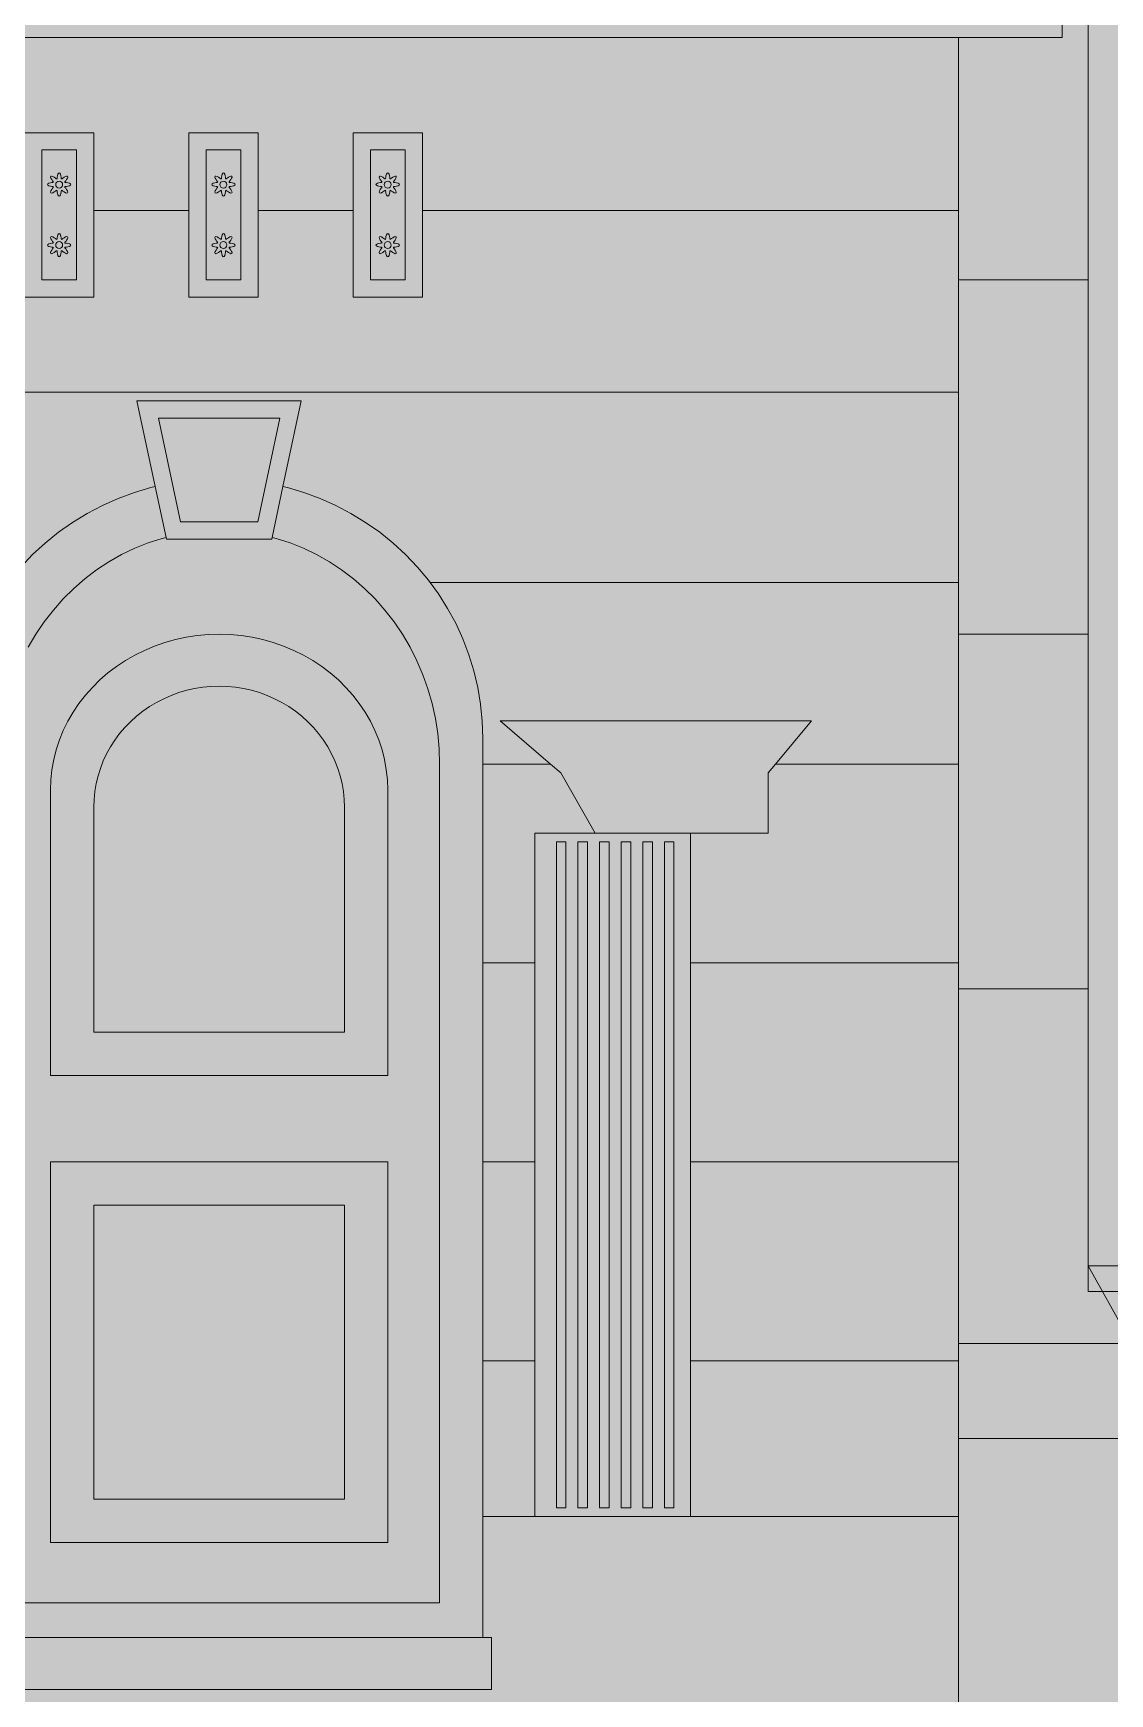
# Model space of a CAD drawing. Header units: millimetres. Extents: x -2412 to 16214, y -1176 to 12021.
# Drawn here: x 3359 to 5260, y 344 to 3275 of the extents above; entities that cross this region are included whole.
import ezdxf

# ---------------------------------------------------------------- set-up
doc = ezdxf.new("R2010")
doc.units = ezdxf.units.MM
for name, color, linetype, lineweight, true_color in [('00_WHITE_BACKGROUND', 7, 'Continuous', 18, 0xffffff), ('01_STRUCTURE', 7, 'Continuous', 18, 0x000000), ('02_CORNICES', 7, 'Continuous', 18, 0x000000), ('03_FRAMES_DOORS', 7, 'Continuous', 18, 0x000000), ('04_GLAZING_SHUTTERS', 7, 'Continuous', 18, 0x000000), ('05_STONE_JOINTS', 7, 'Continuous', 18, 0x000000), ('06_ORNAMENT', 7, 'Continuous', 18, 0x000000), ('08_STEPS', 7, 'Continuous', 18, 0x000000)]:
    doc.layers.add(name, color=color, linetype=linetype, lineweight=lineweight, true_color=true_color)

msp = doc.modelspace()

# ---------------------------------------------------------------- linework, layer by layer
at = {"layer": '00_WHITE_BACKGROUND', "lineweight": 18, "true_color": 0xffffff}
msp.add_solid([(-2412.2137, -1175.5725), (16213.7405, -1175.5725), (-2412.2137, 12015.2672), (16213.7405, 12015.2672)], dxfattribs=at)
at = {"layer": '01_STRUCTURE', "color": 7, "lineweight": 18, "true_color": 0x000000}
for points in [[(4992.3664, 3267.1756), (961.8321, 3267.1756)], [(5175.5725, 3267.1756), (4992.3664, 3267.1756)], [(4992.3664, 3267.1756), (4992.3664, 2961.8321), (4992.3664, 2839.6947)], [(6122.1374, 2839.6947), (6122.1374, 2213.7405), (6122.1374, 1587.7863), (6122.1374, 1099.2366), (6122.1374, 1053.4351), (6096.687, 1053.4351), (5246.8244, 1053.4351), (5221.374, 1053.4351), (5221.374, 1099.2366), (5221.374, 1587.7863), (5221.374, 2213.7405), (5221.374, 2839.6947)], [(3574.3053, 2474.7328), (3541.9847, 2625.9542)], [(4056.4427, 2309.3588), (4037.1145, 2332.5191), (4016.2901, 2354.3969), (3994.0458, 2374.8855), (3970.4885, 2393.9084), (3945.7252, 2411.3588), (3919.8473, 2427.1908), (3892.9771, 2441.313), (3865.2214, 2453.6794), (3836.7023, 2464.2443), (3807.542, 2472.9466), (3799.7405, 2474.7328), (3832.0611, 2625.9542)], [(3566.5038, 2472.9466), (3537.3435, 2464.2443), (3508.8244, 2453.6794)], [(4183.2061, 2061.0687), (4732.8244, 2061.0687)], [(4290.0763, 1969.4656), (4351.145, 1862.5954), (4244.2748, 1862.5954), (4244.2748, 1633.5878)], [(4519.084, 656.4885), (4519.084, 931.2977), (4519.084, 1282.4427), (4519.084, 1633.5878), (4519.084, 1862.5954), (4656.4885, 1862.5954), (4656.4885, 1969.4656)], [(4992.3664, 1984.7328), (4992.3664, 1633.5878), (4992.3664, 1587.7863), (4992.3664, 1282.4427), (4992.3664, 961.8321), (4992.3664, 931.2977), (4992.3664, 793.8931), (4992.3664, 656.4885)], [(4244.2748, 1282.4427), (4244.2748, 931.2977), (4244.2748, 656.4885)]]:
    msp.add_lwpolyline(points, dxfattribs=at)
for points in [[(3343.5115, 3099.2366), (3465.6489, 3099.2366), (3465.6489, 2961.8321), (3465.6489, 2809.1603), (3343.5115, 2809.1603), (3343.5115, 2961.8321)], [(3633.5878, 3099.2366), (3755.7252, 3099.2366), (3755.7252, 2961.8321), (3755.7252, 2809.1603), (3633.5878, 2809.1603), (3633.5878, 2961.8321)], [(3923.6641, 3099.2366), (4045.8015, 3099.2366), (4045.8015, 2961.8321), (4045.8015, 2809.1603), (3923.6641, 2809.1603), (3923.6641, 2961.8321)]]:
    msp.add_lwpolyline(points, close=True, dxfattribs=at)
at = {"layer": '02_CORNICES', "color": 7, "lineweight": 18, "true_color": 0x000000}
for points in [[(3541.9847, 2625.9542), (3832.0611, 2625.9542)], [(3593.5573, 2384.7023), (3574.3053, 2474.7328)], [(3799.7405, 2474.7328), (3780.4885, 2384.7023)], [(3779.8473, 2381.6794), (3594.1985, 2381.6794)], [(4519.084, 1862.5954), (4351.145, 1862.5954)]]:
    msp.add_lwpolyline(points, dxfattribs=at)
msp.add_lwpolyline([(3579.7405, 2595.4198), (3618.9008, 2412.2137), (3755.145, 2412.2137), (3794.3053, 2595.4198)], close=True, dxfattribs=at)
at = {"layer": '03_FRAMES_DOORS', "color": 7, "lineweight": 18, "true_color": 0x000000}
for points in [[(3574.3053, 2474.7328), (3566.5038, 2472.9466)], [(3508.8244, 2453.6794), (3481.0687, 2441.313), (3454.1985, 2427.1908), (3428.3206, 2411.3588), (3403.5573, 2393.9084), (3380, 2374.8855), (3357.7557, 2354.3969), (3336.9313, 2332.5191), (3317.6031, 2309.3588)], [(3297.7099, 503.8168), (4076.3359, 503.8168), (4076.3359, 1984.7328), (4075.4962, 2011.6947), (4073.0076, 2038.5344), (4068.855, 2065.145), (4063.0687, 2091.4198), (4055.6794, 2117.2366), (4046.7023, 2142.4733), (4036.1832, 2167.0534), (4024.1832, 2190.8397), (4010.7176, 2213.7405), (3995.8931, 2235.6794), (3979.7252, 2256.5191), (3962.3053, 2276.2137), (3943.7099, 2294.6565), (3924.0153, 2311.771), (3903.313, 2327.4809), (3881.6794, 2341.7252), (3859.2061, 2354.4427), (3836, 2365.5725), (3812.1679, 2375.0687), (3787.7863, 2382.9008), (3780.4885, 2384.7023), (3779.8473, 2381.6794)], [(3594.1985, 2381.6794), (3593.5573, 2384.7023), (3586.2595, 2382.9008), (3561.8779, 2375.0687), (3538.0458, 2365.5725), (3514.8397, 2354.4427), (3492.3664, 2341.7252), (3470.7328, 2327.4809), (3450.0305, 2311.771), (3430.3359, 2294.6565), (3411.7405, 2276.2137), (3394.3206, 2256.5191), (3378.1527, 2235.6794), (3363.3282, 2213.7405), (3349.8626, 2190.8397)], [(4117.2214, 2205.8015), (4104.6565, 2233.1145)], [(5297.7099, 961.8321), (5246.8244, 1053.4351), (5221.374, 1099.2366), (6122.1374, 1099.2366), (6096.687, 1053.4351), (6045.8015, 961.8321)]]:
    msp.add_lwpolyline(points, dxfattribs=at)
for points in [[(3389.313, 1938.9313), (3389.9542, 1956.9008), (3391.8626, 1974.7939), (3395.0382, 1992.5496), (3399.4504, 2010.0611), (3405.1145, 2027.2672), (3411.9695, 2044.0916), (3420.0153, 2060.4733), (3429.2061, 2076.3359), (3439.4809, 2091.6031), (3450.8397, 2106.229), (3463.1908, 2120.1221), (3476.5038, 2133.2519), (3490.7328, 2145.542), (3505.7863, 2156.9466), (3521.6183, 2167.4198), (3538.1679, 2176.916), (3555.3435, 2185.4046), (3573.0992, 2192.8244), (3591.3282, 2199.1603), (3609.9695, 2204.3817), (3628.9466, 2208.458), (3648.1679, 2211.3893), (3667.5573, 2213.145), (3687.0229, 2213.7405), (3706.4885, 2213.145), (3725.8779, 2211.3893), (3745.0992, 2208.458), (3764.0763, 2204.3817), (3782.7176, 2199.1603), (3800.9466, 2192.8244), (3818.7023, 2185.4046), (3835.8779, 2176.916), (3852.4275, 2167.4198), (3868.2595, 2156.9466), (3883.313, 2145.542), (3897.542, 2133.2519), (3910.855, 2120.1221), (3923.2061, 2106.229), (3934.5649, 2091.6031), (3944.855, 2076.3359), (3954.0305, 2060.4733), (3962.0763, 2044.0916), (3968.9313, 2027.2672), (3974.5954, 2010.0611), (3979.0076, 1992.5496), (3982.1832, 1974.7939), (3984.0916, 1956.9008), (3984.7328, 1938.9313), (3984.7328, 1435.1145), (3389.313, 1435.1145)], [(3465.6489, 1908.3969), (3466.1221, 1922.3817), (3467.542, 1936.2901), (3469.9084, 1950.0916), (3473.1908, 1963.7099), (3477.4046, 1977.0992), (3482.5038, 1990.1985), (3488.4733, 2002.9313), (3495.313, 2015.2672), (3502.9618, 2027.145), (3511.3893, 2038.5191), (3520.5802, 2049.3282), (3530.4885, 2059.5267), (3541.0534, 2069.0992), (3552.2595, 2077.9695), (3564.0305, 2086.1221), (3576.3359, 2093.4962), (3589.1145, 2100.0916), (3602.3053, 2105.8626), (3615.8626, 2110.7939), (3629.7252, 2114.855), (3643.8321, 2118.0305), (3658.1221, 2120.3053), (3672.5496, 2121.6794), (3687.0229, 2122.1374), (3701.4962, 2121.6794), (3715.9237, 2120.3053), (3730.2137, 2118.0305), (3744.3206, 2114.855), (3758.1832, 2110.7939), (3771.7405, 2105.8626), (3784.9313, 2100.0916), (3797.7099, 2093.4962), (3810.0153, 2086.1221), (3821.7863, 2077.9695), (3832.9924, 2069.0992), (3843.5573, 2059.5267), (3853.4656, 2049.3282), (3862.6565, 2038.5191), (3871.084, 2027.145), (3878.7328, 2015.2672), (3885.5725, 2002.9313), (3891.542, 1990.1985), (3896.6412, 1977.0992), (3900.855, 1963.7099), (3904.1374, 1950.0916), (3906.5038, 1936.2901), (3907.9237, 1922.3817), (3908.3969, 1908.3969), (3908.3969, 1511.4504), (3465.6489, 1511.4504)], [(4282.4427, 1847.3282), (4299.2366, 1847.3282), (4299.2366, 671.7557), (4282.4427, 671.7557)], [(4320.6107, 1847.3282), (4337.4046, 1847.3282), (4337.4046, 671.7557), (4320.6107, 671.7557)], [(4358.7786, 1847.3282), (4375.5725, 1847.3282), (4375.5725, 671.7557), (4358.7786, 671.7557)], [(4396.9466, 1847.3282), (4413.7405, 1847.3282), (4413.7405, 671.7557), (4396.9466, 671.7557)], [(4435.1145, 1847.3282), (4451.9084, 1847.3282), (4451.9084, 671.7557), (4435.1145, 671.7557)], [(4473.2824, 1847.3282), (4490.0763, 1847.3282), (4490.0763, 671.7557), (4473.2824, 671.7557)], [(3389.313, 1282.4427), (3984.7328, 1282.4427), (3984.7328, 610.687), (3389.313, 610.687)], [(3465.6489, 1206.1069), (3908.3969, 1206.1069), (3908.3969, 687.0229), (3465.6489, 687.0229)]]:
    msp.add_lwpolyline(points, close=True, dxfattribs=at)
at = {"layer": '04_GLAZING_SHUTTERS', "color": 7, "lineweight": 18, "true_color": 0x000000}
for points in [[(3374.0458, 3068.7023), (3435.1145, 3068.7023), (3435.1145, 2839.6947), (3374.0458, 2839.6947)], [(3664.1221, 3068.7023), (3725.1908, 3068.7023), (3725.1908, 2839.6947), (3664.1221, 2839.6947)], [(3954.1985, 3068.7023), (4015.2672, 3068.7023), (4015.2672, 2839.6947), (3954.1985, 2839.6947)]]:
    msp.add_lwpolyline(points, close=True, dxfattribs=at)
at = {"layer": '05_STONE_JOINTS', "color": 7, "lineweight": 18, "true_color": 0x000000}
for points in [[(4992.3664, 2641.2214), (4992.3664, 2839.6947), (5221.374, 2839.6947), (5221.374, 3465.6489), (5175.5725, 3465.6489), (5175.5725, 3267.1756)], [(3465.6489, 2961.8321), (3633.5878, 2961.8321)], [(3755.7252, 2961.8321), (3923.6641, 2961.8321)], [(4045.8015, 2961.8321), (4992.3664, 2961.8321)], [(961.8321, 2641.2214), (4992.3664, 2641.2214)], [(4992.3664, 2641.2214), (4992.3664, 2305.3435)], [(4059.374, 2305.3435), (4056.4427, 2309.3588)], [(4059.374, 2305.3435), (4992.3664, 2305.3435)], [(4104.6565, 2233.1145), (4090.2901, 2259.542), (4074.1985, 2284.9924), (4059.374, 2305.3435)], [(4992.3664, 2305.3435), (4992.3664, 2213.7405)], [(4152.6718, 1984.7328), (4152.6718, 2030.5344), (4151.6794, 2060.4885), (4148.687, 2090.3206), (4143.7252, 2119.8931), (4136.8092, 2149.084), (4127.9542, 2177.7557), (4117.2214, 2205.8015)], [(4669.2061, 1984.7328), (4992.3664, 1984.7328), (4992.3664, 2213.7405)], [(4992.3664, 2213.7405), (5221.374, 2213.7405)], [(4272.2595, 1984.7328), (4183.2061, 2061.0687)], [(4732.8244, 2061.0687), (4669.2061, 1984.7328)], [(4152.6718, 1984.7328), (4272.2595, 1984.7328)], [(4152.6718, 1633.5878), (4152.6718, 1984.7328)], [(4290.0763, 1969.4656), (4272.2595, 1984.7328)], [(4669.2061, 1984.7328), (4656.4885, 1969.4656)], [(4152.6718, 1633.5878), (4244.2748, 1633.5878), (4244.2748, 1282.4427), (4152.6718, 1282.4427)], [(4152.6718, 1282.4427), (4152.6718, 1633.5878)], [(4519.084, 1633.5878), (4992.3664, 1633.5878)], [(4992.3664, 1587.7863), (5221.374, 1587.7863)], [(4152.6718, 931.2977), (4152.6718, 1282.4427)], [(4519.084, 1282.4427), (4992.3664, 1282.4427)], [(4992.3664, 961.8321), (5297.7099, 961.8321), (6045.8015, 961.8321), (6335.8779, 961.8321), (7404.5802, 961.8321), (7694.6565, 961.8321)], [(4152.6718, 931.2977), (4244.2748, 931.2977)], [(4152.6718, 656.4885), (4152.6718, 931.2977)], [(4519.084, 931.2977), (4992.3664, 931.2977)], [(4992.3664, 793.8931), (8473.2824, 793.8931)], [(4152.6718, 656.4885), (4244.2748, 656.4885), (4519.084, 656.4885), (4992.3664, 656.4885), (4992.3664, 0), (961.8321, 0), (961.8321, 656.4885)], [(3221.374, 442.7481), (4152.6718, 442.7481), (4152.6718, 656.4885)]]:
    msp.add_lwpolyline(points, dxfattribs=at)
at = {"layer": '06_ORNAMENT', "color": 7, "lineweight": 18, "true_color": 0x000000}
for points in [[(3383.8168, 3007.6336), (3384.5344, 3006.3206), (3386.458, 3005.2519), (3389.0992, 3004.5496), (3391.7405, 3004.1985), (3393.7252, 3003.9542), (3394.6107, 3003.4962), (3394.3053, 3002.5649), (3393.0687, 3000.9924), (3391.4656, 2998.8702), (3390.0916, 2996.5038), (3389.4656, 2994.3817), (3389.8931, 2992.9466), (3391.3282, 2992.5191), (3393.4504, 2993.145), (3395.8168, 2994.5191), (3397.9389, 2996.1221), (3399.5115, 2997.3588), (3400.4427, 2997.6641), (3400.9008, 2996.7786), (3401.145, 2994.7939), (3401.4962, 2992.1527), (3402.1985, 2989.5115), (3403.2672, 2987.5878), (3404.5802, 2986.8702), (3405.8931, 2987.5878), (3406.9618, 2989.5115), (3407.6641, 2992.1527), (3408.0153, 2994.7939), (3408.2595, 2996.7786), (3408.7176, 2997.6641), (3409.6489, 2997.3588), (3411.2214, 2996.1221), (3413.3435, 2994.5191), (3415.7099, 2993.145), (3417.8321, 2992.5191), (3419.2672, 2992.9466), (3419.6947, 2994.3817), (3419.0687, 2996.5038), (3417.6947, 2998.8702), (3416.0916, 3000.9924), (3414.855, 3002.5649), (3414.5496, 3003.4962), (3415.4351, 3003.9542), (3417.4198, 3004.1985), (3420.0611, 3004.5496), (3422.7023, 3005.2519), (3424.626, 3006.3206), (3425.3435, 3007.6336), (3424.626, 3008.9466), (3422.7023, 3010.0153), (3420.0611, 3010.7176), (3417.4198, 3011.0687), (3415.4351, 3011.313), (3414.5496, 3011.771), (3414.855, 3012.7023), (3416.0916, 3014.2748), (3417.6947, 3016.3969), (3419.0687, 3018.7634), (3419.6947, 3020.8855), (3419.2672, 3022.3206), (3417.8321, 3022.7481), (3415.7099, 3022.1221), (3413.3435, 3020.7481), (3411.2214, 3019.145), (3409.6489, 3017.9084), (3408.7176, 3017.6031), (3408.2595, 3018.4885), (3408.0153, 3020.4733), (3407.6641, 3023.1145), (3406.9618, 3025.7557), (3405.8931, 3027.6794), (3404.5802, 3028.3969), (3403.2672, 3027.6794), (3402.1985, 3025.7557), (3401.4962, 3023.1145), (3401.145, 3020.4733), (3400.9008, 3018.4885), (3400.4427, 3017.6031), (3399.5115, 3017.9084), (3397.9389, 3019.145), (3395.8168, 3020.7481), (3393.4504, 3022.1221), (3391.3282, 3022.7481), (3389.8931, 3022.3206), (3389.4656, 3020.8855), (3390.0916, 3018.7634), (3391.4656, 3016.3969), (3393.0687, 3014.2748), (3394.3053, 3012.7023), (3394.6107, 3011.771), (3393.7252, 3011.313), (3391.7405, 3011.0687), (3389.0992, 3010.7176), (3386.458, 3010.0153), (3384.5344, 3008.9466)], [(3673.8931, 3007.6336), (3674.6107, 3006.3206), (3676.5344, 3005.2519), (3679.1756, 3004.5496), (3681.8168, 3004.1985), (3683.8015, 3003.9542), (3684.687, 3003.4962), (3684.3817, 3002.5649), (3683.145, 3000.9924), (3681.542, 2998.8702), (3680.1679, 2996.5038), (3679.542, 2994.3817), (3679.9695, 2992.9466), (3681.4046, 2992.5191), (3683.5267, 2993.145), (3685.8931, 2994.5191), (3688.0153, 2996.1221), (3689.5878, 2997.3588), (3690.5191, 2997.6641), (3690.9771, 2996.7786), (3691.2214, 2994.7939), (3691.5725, 2992.1527), (3692.2748, 2989.5115), (3693.3435, 2987.5878), (3694.6565, 2986.8702), (3695.9695, 2987.5878), (3697.0382, 2989.5115), (3697.7405, 2992.1527), (3698.0916, 2994.7939), (3698.3359, 2996.7786), (3698.7939, 2997.6641), (3699.7252, 2997.3588), (3701.2977, 2996.1221), (3703.4198, 2994.5191), (3705.7863, 2993.145), (3707.9084, 2992.5191), (3709.3435, 2992.9466), (3709.771, 2994.3817), (3709.145, 2996.5038), (3707.771, 2998.8702), (3706.1679, 3000.9924), (3704.9313, 3002.5649), (3704.626, 3003.4962), (3705.5115, 3003.9542), (3707.4962, 3004.1985), (3710.1374, 3004.5496), (3712.7786, 3005.2519), (3714.7023, 3006.3206), (3715.4198, 3007.6336), (3714.7023, 3008.9466), (3712.7786, 3010.0153), (3710.1374, 3010.7176), (3707.4962, 3011.0687), (3705.5115, 3011.313), (3704.626, 3011.771), (3704.9313, 3012.7023), (3706.1679, 3014.2748), (3707.771, 3016.3969), (3709.145, 3018.7634), (3709.771, 3020.8855), (3709.3435, 3022.3206), (3707.9084, 3022.7481), (3705.7863, 3022.1221), (3703.4198, 3020.7481), (3701.2977, 3019.145), (3699.7252, 3017.9084), (3698.7939, 3017.6031), (3698.3359, 3018.4885), (3698.0916, 3020.4733), (3697.7405, 3023.1145), (3697.0382, 3025.7557), (3695.9695, 3027.6794), (3694.6565, 3028.3969), (3693.3435, 3027.6794), (3692.2748, 3025.7557), (3691.5725, 3023.1145), (3691.2214, 3020.4733), (3690.9771, 3018.4885), (3690.5191, 3017.6031), (3689.5878, 3017.9084), (3688.0153, 3019.145), (3685.8931, 3020.7481), (3683.5267, 3022.1221), (3681.4046, 3022.7481), (3679.9695, 3022.3206), (3679.542, 3020.8855), (3680.1679, 3018.7634), (3681.542, 3016.3969), (3683.145, 3014.2748), (3684.3817, 3012.7023), (3684.687, 3011.771), (3683.8015, 3011.313), (3681.8168, 3011.0687), (3679.1756, 3010.7176), (3676.5344, 3010.0153), (3674.6107, 3008.9466)], [(3963.9695, 3007.6336), (3964.687, 3006.3206), (3966.6107, 3005.2519), (3969.2519, 3004.5496), (3971.8931, 3004.1985), (3973.8779, 3003.9542), (3974.7634, 3003.4962), (3974.458, 3002.5649), (3973.2214, 3000.9924), (3971.6183, 2998.8702), (3970.2443, 2996.5038), (3969.6183, 2994.3817), (3970.0458, 2992.9466), (3971.4809, 2992.5191), (3973.6031, 2993.145), (3975.9695, 2994.5191), (3978.0916, 2996.1221), (3979.6641, 2997.3588), (3980.5954, 2997.6641), (3981.0534, 2996.7786), (3981.2977, 2994.7939), (3981.6489, 2992.1527), (3982.3511, 2989.5115), (3983.4198, 2987.5878), (3984.7328, 2986.8702), (3986.0458, 2987.5878), (3987.1145, 2989.5115), (3987.8168, 2992.1527), (3988.1679, 2994.7939), (3988.4122, 2996.7786), (3988.8702, 2997.6641), (3989.8015, 2997.3588), (3991.374, 2996.1221), (3993.4962, 2994.5191), (3995.8626, 2993.145), (3997.9847, 2992.5191), (3999.4198, 2992.9466), (3999.8473, 2994.3817), (3999.2214, 2996.5038), (3997.8473, 2998.8702), (3996.2443, 3000.9924), (3995.0076, 3002.5649), (3994.7023, 3003.4962), (3995.5878, 3003.9542), (3997.5725, 3004.1985), (4000.2137, 3004.5496), (4002.855, 3005.2519), (4004.7786, 3006.3206), (4005.4962, 3007.6336), (4004.7786, 3008.9466), (4002.855, 3010.0153), (4000.2137, 3010.7176), (3997.5725, 3011.0687), (3995.5878, 3011.313), (3994.7023, 3011.771), (3995.0076, 3012.7023), (3996.2443, 3014.2748), (3997.8473, 3016.3969), (3999.2214, 3018.7634), (3999.8473, 3020.8855), (3999.4198, 3022.3206), (3997.9847, 3022.7481), (3995.8626, 3022.1221), (3993.4962, 3020.7481), (3991.374, 3019.145), (3989.8015, 3017.9084), (3988.8702, 3017.6031), (3988.4122, 3018.4885), (3988.1679, 3020.4733), (3987.8168, 3023.1145), (3987.1145, 3025.7557), (3986.0458, 3027.6794), (3984.7328, 3028.3969), (3983.4198, 3027.6794), (3982.3511, 3025.7557), (3981.6489, 3023.1145), (3981.2977, 3020.4733), (3981.0534, 3018.4885), (3980.5954, 3017.6031), (3979.6641, 3017.9084), (3978.0916, 3019.145), (3975.9695, 3020.7481), (3973.6031, 3022.1221), (3971.4809, 3022.7481), (3970.0458, 3022.3206), (3969.6183, 3020.8855), (3970.2443, 3018.7634), (3971.6183, 3016.3969), (3973.2214, 3014.2748), (3974.458, 3012.7023), (3974.7634, 3011.771), (3973.8779, 3011.313), (3971.8931, 3011.0687), (3969.2519, 3010.7176), (3966.6107, 3010.0153), (3964.687, 3008.9466)], [(3398.4733, 3007.6336), (3398.9313, 3005.2977), (3400.2595, 3003.313), (3402.2443, 3001.9847), (3404.5802, 3001.5267), (3406.916, 3001.9847), (3408.9008, 3003.313), (3410.229, 3005.2977), (3410.687, 3007.6336), (3410.229, 3009.9695), (3408.9008, 3011.9542), (3406.916, 3013.2824), (3404.5802, 3013.7405), (3402.2443, 3013.2824), (3400.2595, 3011.9542), (3398.9313, 3009.9695)], [(3688.5496, 3007.6336), (3689.0076, 3005.2977), (3690.3359, 3003.313), (3692.3206, 3001.9847), (3694.6565, 3001.5267), (3696.9924, 3001.9847), (3698.9771, 3003.313), (3700.3053, 3005.2977), (3700.7634, 3007.6336), (3700.3053, 3009.9695), (3698.9771, 3011.9542), (3696.9924, 3013.2824), (3694.6565, 3013.7405), (3692.3206, 3013.2824), (3690.3359, 3011.9542), (3689.0076, 3009.9695)], [(3978.626, 3007.6336), (3979.084, 3005.2977), (3980.4122, 3003.313), (3982.3969, 3001.9847), (3984.7328, 3001.5267), (3987.0687, 3001.9847), (3989.0534, 3003.313), (3990.3817, 3005.2977), (3990.8397, 3007.6336), (3990.3817, 3009.9695), (3989.0534, 3011.9542), (3987.0687, 3013.2824), (3984.7328, 3013.7405), (3982.3969, 3013.2824), (3980.4122, 3011.9542), (3979.084, 3009.9695)], [(3383.8168, 2900.7634), (3384.5344, 2899.4504), (3386.458, 2898.3817), (3389.0992, 2897.6794), (3391.7405, 2897.3282), (3393.7252, 2897.084), (3394.6107, 2896.626), (3394.3053, 2895.6947), (3393.0687, 2894.1221), (3391.4656, 2892), (3390.0916, 2889.6336), (3389.4656, 2887.5115), (3389.8931, 2886.0763), (3391.3282, 2885.6489), (3393.4504, 2886.2748), (3395.8168, 2887.6489), (3397.9389, 2889.2519), (3399.5115, 2890.4885), (3400.4427, 2890.7939), (3400.9008, 2889.9084), (3401.145, 2887.9237), (3401.4962, 2885.2824), (3402.1985, 2882.6412), (3403.2672, 2880.7176), (3404.5802, 2880), (3405.8931, 2880.7176), (3406.9618, 2882.6412), (3407.6641, 2885.2824), (3408.0153, 2887.9237), (3408.2595, 2889.9084), (3408.7176, 2890.7939), (3409.6489, 2890.4885), (3411.2214, 2889.2519), (3413.3435, 2887.6489), (3415.7099, 2886.2748), (3417.8321, 2885.6489), (3419.2672, 2886.0763), (3419.6947, 2887.5115), (3419.0687, 2889.6336), (3417.6947, 2892), (3416.0916, 2894.1221), (3414.855, 2895.6947), (3414.5496, 2896.626), (3415.4351, 2897.084), (3417.4198, 2897.3282), (3420.0611, 2897.6794), (3422.7023, 2898.3817), (3424.626, 2899.4504), (3425.3435, 2900.7634), (3424.626, 2902.0763), (3422.7023, 2903.145), (3420.0611, 2903.8473), (3417.4198, 2904.1985), (3415.4351, 2904.4427), (3414.5496, 2904.9008), (3414.855, 2905.8321), (3416.0916, 2907.4046), (3417.6947, 2909.5267), (3419.0687, 2911.8931), (3419.6947, 2914.0153), (3419.2672, 2915.4504), (3417.8321, 2915.8779), (3415.7099, 2915.2519), (3413.3435, 2913.8779), (3411.2214, 2912.2748), (3409.6489, 2911.0382), (3408.7176, 2910.7328), (3408.2595, 2911.6183), (3408.0153, 2913.6031), (3407.6641, 2916.2443), (3406.9618, 2918.8855), (3405.8931, 2920.8092), (3404.5802, 2921.5267), (3403.2672, 2920.8092), (3402.1985, 2918.8855), (3401.4962, 2916.2443), (3401.145, 2913.6031), (3400.9008, 2911.6183), (3400.4427, 2910.7328), (3399.5115, 2911.0382), (3397.9389, 2912.2748), (3395.8168, 2913.8779), (3393.4504, 2915.2519), (3391.3282, 2915.8779), (3389.8931, 2915.4504), (3389.4656, 2914.0153), (3390.0916, 2911.8931), (3391.4656, 2909.5267), (3393.0687, 2907.4046), (3394.3053, 2905.8321), (3394.6107, 2904.9008), (3393.7252, 2904.4427), (3391.7405, 2904.1985), (3389.0992, 2903.8473), (3386.458, 2903.145), (3384.5344, 2902.0763)], [(3398.4733, 2900.7634), (3398.9313, 2898.4275), (3400.2595, 2896.4427), (3402.2443, 2895.1145), (3404.5802, 2894.6565), (3406.916, 2895.1145), (3408.9008, 2896.4427), (3410.229, 2898.4275), (3410.687, 2900.7634), (3410.229, 2903.0992), (3408.9008, 2905.084), (3406.916, 2906.4122), (3404.5802, 2906.8702), (3402.2443, 2906.4122), (3400.2595, 2905.084), (3398.9313, 2903.0992)], [(3673.8931, 2900.7634), (3674.6107, 2899.4504), (3676.5344, 2898.3817), (3679.1756, 2897.6794), (3681.8168, 2897.3282), (3683.8015, 2897.084), (3684.687, 2896.626), (3684.3817, 2895.6947), (3683.145, 2894.1221), (3681.542, 2892), (3680.1679, 2889.6336), (3679.542, 2887.5115), (3679.9695, 2886.0763), (3681.4046, 2885.6489), (3683.5267, 2886.2748), (3685.8931, 2887.6489), (3688.0153, 2889.2519), (3689.5878, 2890.4885), (3690.5191, 2890.7939), (3690.9771, 2889.9084), (3691.2214, 2887.9237), (3691.5725, 2885.2824), (3692.2748, 2882.6412), (3693.3435, 2880.7176), (3694.6565, 2880), (3695.9695, 2880.7176), (3697.0382, 2882.6412), (3697.7405, 2885.2824), (3698.0916, 2887.9237), (3698.3359, 2889.9084), (3698.7939, 2890.7939), (3699.7252, 2890.4885), (3701.2977, 2889.2519), (3703.4198, 2887.6489), (3705.7863, 2886.2748), (3707.9084, 2885.6489), (3709.3435, 2886.0763), (3709.771, 2887.5115), (3709.145, 2889.6336), (3707.771, 2892), (3706.1679, 2894.1221), (3704.9313, 2895.6947), (3704.626, 2896.626), (3705.5115, 2897.084), (3707.4962, 2897.3282), (3710.1374, 2897.6794), (3712.7786, 2898.3817), (3714.7023, 2899.4504), (3715.4198, 2900.7634), (3714.7023, 2902.0763), (3712.7786, 2903.145), (3710.1374, 2903.8473), (3707.4962, 2904.1985), (3705.5115, 2904.4427), (3704.626, 2904.9008), (3704.9313, 2905.8321), (3706.1679, 2907.4046), (3707.771, 2909.5267), (3709.145, 2911.8931), (3709.771, 2914.0153), (3709.3435, 2915.4504), (3707.9084, 2915.8779), (3705.7863, 2915.2519), (3703.4198, 2913.8779), (3701.2977, 2912.2748), (3699.7252, 2911.0382), (3698.7939, 2910.7328), (3698.3359, 2911.6183), (3698.0916, 2913.6031), (3697.7405, 2916.2443), (3697.0382, 2918.8855), (3695.9695, 2920.8092), (3694.6565, 2921.5267), (3693.3435, 2920.8092), (3692.2748, 2918.8855), (3691.5725, 2916.2443), (3691.2214, 2913.6031), (3690.9771, 2911.6183), (3690.5191, 2910.7328), (3689.5878, 2911.0382), (3688.0153, 2912.2748), (3685.8931, 2913.8779), (3683.5267, 2915.2519), (3681.4046, 2915.8779), (3679.9695, 2915.4504), (3679.542, 2914.0153), (3680.1679, 2911.8931), (3681.542, 2909.5267), (3683.145, 2907.4046), (3684.3817, 2905.8321), (3684.687, 2904.9008), (3683.8015, 2904.4427), (3681.8168, 2904.1985), (3679.1756, 2903.8473), (3676.5344, 2903.145), (3674.6107, 2902.0763)], [(3688.5496, 2900.7634), (3689.0076, 2898.4275), (3690.3359, 2896.4427), (3692.3206, 2895.1145), (3694.6565, 2894.6565), (3696.9924, 2895.1145), (3698.9771, 2896.4427), (3700.3053, 2898.4275), (3700.7634, 2900.7634), (3700.3053, 2903.0992), (3698.9771, 2905.084), (3696.9924, 2906.4122), (3694.6565, 2906.8702), (3692.3206, 2906.4122), (3690.3359, 2905.084), (3689.0076, 2903.0992)], [(3963.9695, 2900.7634), (3964.687, 2899.4504), (3966.6107, 2898.3817), (3969.2519, 2897.6794), (3971.8931, 2897.3282), (3973.8779, 2897.084), (3974.7634, 2896.626), (3974.458, 2895.6947), (3973.2214, 2894.1221), (3971.6183, 2892), (3970.2443, 2889.6336), (3969.6183, 2887.5115), (3970.0458, 2886.0763), (3971.4809, 2885.6489), (3973.6031, 2886.2748), (3975.9695, 2887.6489), (3978.0916, 2889.2519), (3979.6641, 2890.4885), (3980.5954, 2890.7939), (3981.0534, 2889.9084), (3981.2977, 2887.9237), (3981.6489, 2885.2824), (3982.3511, 2882.6412), (3983.4198, 2880.7176), (3984.7328, 2880), (3986.0458, 2880.7176), (3987.1145, 2882.6412), (3987.8168, 2885.2824), (3988.1679, 2887.9237), (3988.4122, 2889.9084), (3988.8702, 2890.7939), (3989.8015, 2890.4885), (3991.374, 2889.2519), (3993.4962, 2887.6489), (3995.8626, 2886.2748), (3997.9847, 2885.6489), (3999.4198, 2886.0763), (3999.8473, 2887.5115), (3999.2214, 2889.6336), (3997.8473, 2892), (3996.2443, 2894.1221), (3995.0076, 2895.6947), (3994.7023, 2896.626), (3995.5878, 2897.084), (3997.5725, 2897.3282), (4000.2137, 2897.6794), (4002.855, 2898.3817), (4004.7786, 2899.4504), (4005.4962, 2900.7634), (4004.7786, 2902.0763), (4002.855, 2903.145), (4000.2137, 2903.8473), (3997.5725, 2904.1985), (3995.5878, 2904.4427), (3994.7023, 2904.9008), (3995.0076, 2905.8321), (3996.2443, 2907.4046), (3997.8473, 2909.5267), (3999.2214, 2911.8931), (3999.8473, 2914.0153), (3999.4198, 2915.4504), (3997.9847, 2915.8779), (3995.8626, 2915.2519), (3993.4962, 2913.8779), (3991.374, 2912.2748), (3989.8015, 2911.0382), (3988.8702, 2910.7328), (3988.4122, 2911.6183), (3988.1679, 2913.6031), (3987.8168, 2916.2443), (3987.1145, 2918.8855), (3986.0458, 2920.8092), (3984.7328, 2921.5267), (3983.4198, 2920.8092), (3982.3511, 2918.8855), (3981.6489, 2916.2443), (3981.2977, 2913.6031), (3981.0534, 2911.6183), (3980.5954, 2910.7328), (3979.6641, 2911.0382), (3978.0916, 2912.2748), (3975.9695, 2913.8779), (3973.6031, 2915.2519), (3971.4809, 2915.8779), (3970.0458, 2915.4504), (3969.6183, 2914.0153), (3970.2443, 2911.8931), (3971.6183, 2909.5267), (3973.2214, 2907.4046), (3974.458, 2905.8321), (3974.7634, 2904.9008), (3973.8779, 2904.4427), (3971.8931, 2904.1985), (3969.2519, 2903.8473), (3966.6107, 2903.145), (3964.687, 2902.0763)], [(3978.626, 2900.7634), (3979.084, 2898.4275), (3980.4122, 2896.4427), (3982.3969, 2895.1145), (3984.7328, 2894.6565), (3987.0687, 2895.1145), (3989.0534, 2896.4427), (3990.3817, 2898.4275), (3990.8397, 2900.7634), (3990.3817, 2903.0992), (3989.0534, 2905.084), (3987.0687, 2906.4122), (3984.7328, 2906.8702), (3982.3969, 2906.4122), (3980.4122, 2905.084), (3979.084, 2903.0992)]]:
    msp.add_lwpolyline(points, close=True, dxfattribs=at)
at = {"layer": '08_STEPS', "color": 7, "lineweight": 18, "true_color": 0x000000}
msp.add_lwpolyline([(4152.6718, 442.7481), (4167.9389, 442.7481), (4167.9389, 351.145), (3221.374, 351.145), (3221.374, 442.7481)], dxfattribs=at)

doc.saveas('drawing.dxf')
